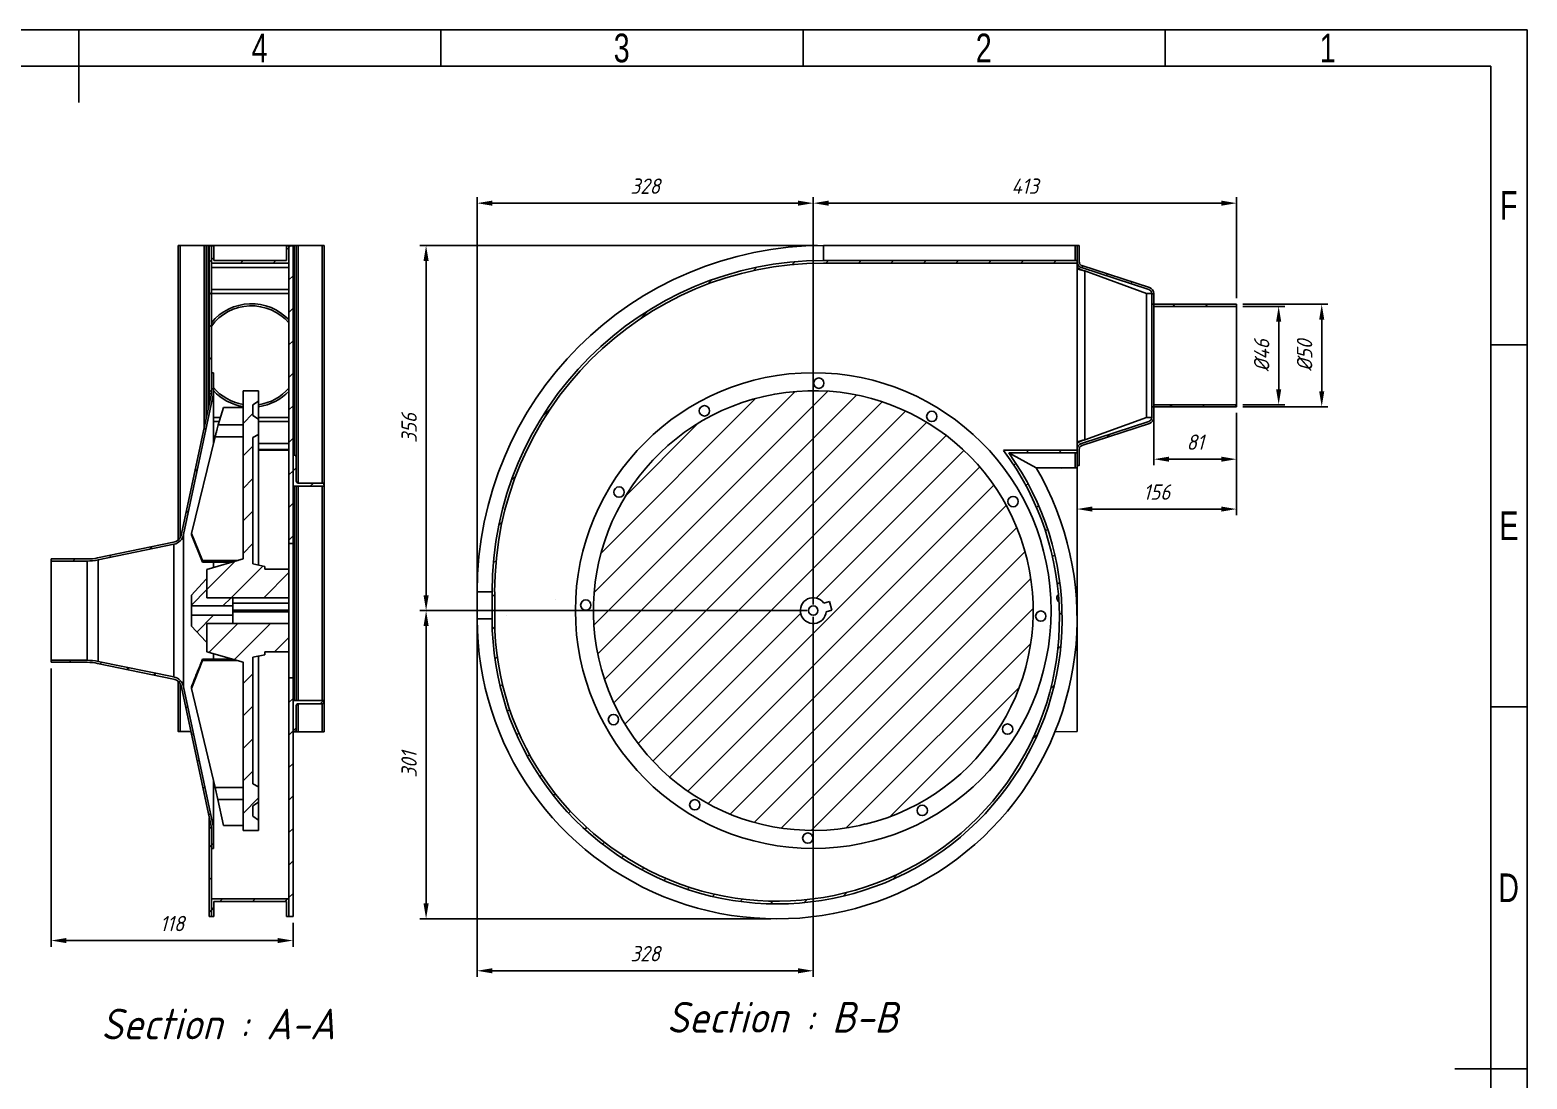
# Model space of a CAD drawing. Header units: millimetres. Extents: x -2169 to 6000, y -2300 to 596.
# Drawn here: x -803 to 658, y -502 to 522 of the extents above; entities that cross this region are included whole.
import ezdxf

# ---------------------------------------------------------------- set-up
doc = ezdxf.new("R2010")
doc.units = ezdxf.units.MM
doc.header["$PDSIZE"] = -1
doc.linetypes.add('SLD-Solid', pattern=[0])
doc.styles.add('GENISO', font='geniso.shx', dxfattribs={"oblique": 15})
doc.styles.add('SLDTEXTSTYLE0', font='TXT', dxfattribs={"width": 0.75})
doc.dimstyles.new('Scale', dxfattribs={"dimscale": 6, "dimtxt": 2.5, "dimasz": 2.5, "dimexe": 1, "dimexo": 1, "dimgap": 1.524, "dimtad": 1, "dimdec": 0, "dimzin": 0, "dimtxsty": 'GENISO', "dimcen": 2.5, "dimclrd": 1, "dimclre": 1, "dimclrt": 7, "dimadec": 0, "dimazin": 0, "dimtfac": 1, "dimtdec": 0, "dimtmove": 0, "dimatfit": 3, "dimfxl": 1, "dimtzin": 0, "dimlwd": -1, "dimlwe": -1, "dimarcsym": 0})
doc.dimstyles.new('Scale 1B2', dxfattribs={"dimscale": 6, "dimtxt": 2.5, "dimasz": 2.5, "dimexe": 1, "dimexo": 1, "dimgap": 1.524, "dimtad": 1, "dimdec": 0, "dimlfac": 0.5, "dimzin": 0, "dimtxsty": 'GENISO', "dimcen": 2.5, "dimclrd": 1, "dimclre": 1, "dimclrt": 7, "dimadec": 0, "dimazin": 0, "dimtfac": 1, "dimtdec": 0, "dimtmove": 0, "dimatfit": 3, "dimfxl": 1, "dimtzin": 0, "dimlwd": -1, "dimlwe": -1, "dimarcsym": 0})
pattern_1 = [(45, (-2274.591, -1541.822), (-15.8671, 15.8671), [])]

# ---------------------------------------------------------------- blocks, each defined once
blk = doc.blocks.new('*D15')
at = {"color": 1, "transparency": 16777216}
for p, q in [((-366.4, -45.9), (-366.4, -402.5)), ((-38.3, -50.9), (-38.3, -402.5)), ((-53.3, -396.5), (-351.4, -396.5))]:
    blk.add_line(p, q, dxfattribs=at)
for points in [[(-351.4, -394), (-351.4, -399), (-366.4, -396.5)], [(-53.3, -394), (-53.3, -399), (-38.3, -396.5)]]:
    blk.add_solid(points, dxfattribs=at)
at = {"layer": 'Defpoints', "color": 0, "transparency": 16777216}
for p in [(-366.4, -39.9), (-38.3, -44.9), (-366.4, -396.5)]:
    blk.add_point(p, dxfattribs=at)
at = {"color": 7, "transparency": 16777216, "insert": (-202.3, -379.8), "char_height": 15, "attachment_point": 5, "style": 'GENISO'}
blk.add_mtext('328', dxfattribs=at)
blk = doc.blocks.new('*D16')
at = {"color": 1, "transparency": 16777216}
for p, q in [((-34.2, 311.5), (-422.2, 311.5)), ((-416.2, -29.9), (-416.2, 296.5)), ((-44.3, -44.9), (-422.2, -44.9))]:
    blk.add_line(p, q, dxfattribs=at)
for points in [[(-418.7, 296.5), (-413.7, 296.5), (-416.2, 311.5)], [(-418.7, -29.9), (-413.7, -29.9), (-416.2, -44.9)]]:
    blk.add_solid(points, dxfattribs=at)
at = {"layer": 'Defpoints', "color": 0, "transparency": 16777216}
for p in [(-416.2, 311.5), (-28.2, 311.5), (-38.3, -44.9)]:
    blk.add_point(p, dxfattribs=at)
at = {"color": 7, "transparency": 16777216, "insert": (-432.8, 133.3), "char_height": 15, "attachment_point": 5, "rotation": 90, "style": 'GENISO'}
blk.add_mtext('356', dxfattribs=at)
blk = doc.blocks.new('*D17')
at = {"color": 1, "transparency": 16777216}
for p, q in [((-44.3, -44.9), (-422.2, -44.9)), ((-416.2, -59.9), (-416.2, -330.8)), ((-79.6, -345.8), (-422.2, -345.8))]:
    blk.add_line(p, q, dxfattribs=at)
for points in [[(-418.7, -59.9), (-413.7, -59.9), (-416.2, -44.9)], [(-418.7, -330.8), (-413.7, -330.8), (-416.2, -345.8)]]:
    blk.add_solid(points, dxfattribs=at)
at = {"layer": 'Defpoints', "color": 0, "transparency": 16777216}
for p in [(-38.3, -44.9), (-416.2, -345.8), (-73.6, -345.8)]:
    blk.add_point(p, dxfattribs=at)
at = {"color": 7, "transparency": 16777216, "insert": (-432.8, -195.3), "char_height": 15, "attachment_point": 5, "rotation": 90, "style": 'GENISO'}
blk.add_mtext('301', dxfattribs=at)
blk = doc.blocks.new('*D18')
at = {"color": 1, "transparency": 16777216}
for p, q in [((-38.3, -38.9), (-38.3, 358.8)), ((359.9, 352.8), (-23.3, 352.8)), ((374.9, 260.1), (374.9, 358.8))]:
    blk.add_line(p, q, dxfattribs=at)
for points in [[(-23.3, 355.3), (-23.3, 350.3), (-38.3, 352.8)], [(359.9, 355.3), (359.9, 350.3), (374.9, 352.8)]]:
    blk.add_solid(points, dxfattribs=at)
at = {"layer": 'Defpoints', "color": 0, "transparency": 16777216}
for p in [(-38.3, 352.8), (374.9, 254.1), (-38.3, -44.9)]:
    blk.add_point(p, dxfattribs=at)
at = {"color": 7, "transparency": 16777216, "insert": (168.3, 369.4), "char_height": 15, "attachment_point": 5, "style": 'GENISO'}
blk.add_mtext('413', dxfattribs=at)
blk = doc.blocks.new('*D19')
at = {"color": 1, "transparency": 16777216}
for p, q in [((-366.4, -38.9), (-366.4, 358.8)), ((-53.3, 352.8), (-351.4, 352.8)), ((-38.3, 317.3), (-38.3, 358.8))]:
    blk.add_line(p, q, dxfattribs=at)
for points in [[(-351.4, 355.3), (-351.4, 350.3), (-366.4, 352.8)], [(-53.3, 355.3), (-53.3, 350.3), (-38.3, 352.8)]]:
    blk.add_solid(points, dxfattribs=at)
at = {"layer": 'Defpoints', "color": 0, "transparency": 16777216}
for p in [(-366.4, 352.8), (-38.3, 311.3), (-366.4, -44.9)]:
    blk.add_point(p, dxfattribs=at)
at = {"color": 7, "transparency": 16777216, "insert": (-202.3, 369.4), "char_height": 15, "attachment_point": 5, "style": 'GENISO'}
blk.add_mtext('328', dxfattribs=at)
blk = doc.blocks.new('*D20')
at = {"color": 1, "transparency": 16777216}
for p, q in [((374.9, 148.1), (374.9, 48.2)), ((219.2, 90.7), (219.2, 48.2)), ((359.9, 54.2), (234.2, 54.2))]:
    blk.add_line(p, q, dxfattribs=at)
for points in [[(234.2, 56.7), (234.2, 51.7), (219.2, 54.2)], [(359.9, 56.7), (359.9, 51.7), (374.9, 54.2)]]:
    blk.add_solid(points, dxfattribs=at)
at = {"layer": 'Defpoints', "color": 0, "transparency": 16777216}
for p in [(374.9, 154.1), (219.2, 96.7), (219.2, 54.2)]:
    blk.add_point(p, dxfattribs=at)
at = {"color": 7, "transparency": 16777216, "insert": (297, 70.8), "char_height": 15, "attachment_point": 5, "style": 'GENISO'}
blk.add_mtext('156', dxfattribs=at)
blk = doc.blocks.new('*D21')
at = {"color": 1, "transparency": 16777216}
for p, q in [((294.1, 148.1), (294.1, 96.9)), ((374.9, 148.1), (374.9, 96.9)), ((359.9, 102.9), (309.1, 102.9))]:
    blk.add_line(p, q, dxfattribs=at)
for points in [[(309.1, 105.4), (309.1, 100.4), (294.1, 102.9)], [(359.9, 105.4), (359.9, 100.4), (374.9, 102.9)]]:
    blk.add_solid(points, dxfattribs=at)
at = {"layer": 'Defpoints', "color": 0, "transparency": 16777216}
for p in [(294.1, 154.1), (374.9, 154.1), (294.1, 102.9)]:
    blk.add_point(p, dxfattribs=at)
at = {"color": 7, "transparency": 16777216, "insert": (334.5, 119.5), "char_height": 15, "attachment_point": 5, "style": 'GENISO'}
blk.add_mtext('81', dxfattribs=at)
blk = doc.blocks.new('*D28')
at = {"color": 1, "transparency": 16777216}
for p, q in [((-782.3, -101.4), (-782.3, -373)), ((-546, -349.6), (-546, -373)), ((-561, -367), (-767.3, -367))]:
    blk.add_line(p, q, dxfattribs=at)
for points in [[(-767.3, -364.5), (-767.3, -369.5), (-782.3, -367)], [(-561, -364.5), (-561, -369.5), (-546, -367)]]:
    blk.add_solid(points, dxfattribs=at)
at = {"layer": 'Defpoints', "color": 0, "transparency": 16777216}
for p in [(-782.3, -95.4), (-546, -343.6), (-782.3, -367)]:
    blk.add_point(p, dxfattribs=at)
at = {"color": 7, "transparency": 16777216, "insert": (-664.1, -350.4), "char_height": 15, "attachment_point": 5, "style": 'GENISO'}
blk.add_mtext('118', dxfattribs=at)
blk = doc.blocks.new('*D199')
at = {"color": 1, "transparency": 16777216}
for p, q in [((380.9, 254.1), (464, 254.1)), ((458, 169.1), (458, 239.1)), ((380.9, 154.1), (464, 154.1))]:
    blk.add_line(p, q, dxfattribs=at)
for points in [[(455.5, 239.1), (460.5, 239.1), (458, 254.1)], [(455.5, 169.1), (460.5, 169.1), (458, 154.1)]]:
    blk.add_solid(points, dxfattribs=at)
at = {"layer": 'Defpoints', "color": 0, "transparency": 16777216}
for p in [(374.9, 254.1), (458, 254.1), (374.9, 154.1)]:
    blk.add_point(p, dxfattribs=at)
at = {"color": 7, "transparency": 16777216, "insert": (441.3, 204.1), "char_height": 15, "attachment_point": 5, "rotation": 90, "style": 'GENISO'}
blk.add_mtext('%%C50', dxfattribs=at)
blk = doc.blocks.new('*D200')
at = {"color": 1, "transparency": 16777216}
for p, q in [((380.9, 252.1), (422, 252.1)), ((416, 171.1), (416, 237.1)), ((380.9, 156.1), (422, 156.1))]:
    blk.add_line(p, q, dxfattribs=at)
for points in [[(413.5, 237.1), (418.5, 237.1), (416, 252.1)], [(413.5, 171.1), (418.5, 171.1), (416, 156.1)]]:
    blk.add_solid(points, dxfattribs=at)
at = {"layer": 'Defpoints', "color": 0, "transparency": 16777216}
for p in [(374.9, 252.1), (416, 252.1), (374.9, 156.1)]:
    blk.add_point(p, dxfattribs=at)
at = {"color": 7, "transparency": 16777216, "insert": (399.4, 204.1), "char_height": 15, "attachment_point": 5, "rotation": 90, "style": 'GENISO'}
blk.add_mtext('%%C46', dxfattribs=at)

msp = doc.modelspace()

# ---------------------------------------------------------------- hatches: boundary and pattern name
at = {"linetype": 'SLD-Solid'}
h = msp.add_hatch(dxfattribs=at)
h.set_pattern_fill('ANSI31', color=3, scale=7.06755, style=0)
h.set_pattern_definition(pattern_1)
h.paths.add_polyline_path([(-627.8, 167.1), (-625.8, 167.1), (-625.8, 311.3), (-627.8, 311.3)], flags=0)
h = msp.add_hatch(dxfattribs=at)
h.set_pattern_fill('ANSI31', color=3, scale=7.06755, style=0)
h.set_pattern_definition(pattern_1)
h.paths.add_polyline_path([(-550.1, 311.3), (-552.6, 311.3), (-552.6, 296.7), (-623.3, 296.7), (-623.3, 311.3), (-625.8, 311.3), (-625.8, 294.2), (-550.1, 294.2)], flags=0)
h = msp.add_hatch(dxfattribs=at)
h.set_pattern_fill('ANSI31', color=6, scale=7.06755, style=0)
h.set_pattern_definition(pattern_1)
h.paths.add_polyline_path([(-550.1, 20.7), (-546, 20.7), (-546, 311.3), (-550.1, 311.3)], flags=0)
h = msp.add_hatch(dxfattribs=at)
h.set_pattern_fill('ANSI31', color=3, scale=7.06755, style=0)
h.set_pattern_definition(pattern_1)
h.paths.add_polyline_path([(219.2, 296.8), (219.2, 311.5), (217.2, 311.5), (217.2, 296.8)], flags=0)
h = msp.add_hatch(dxfattribs=at)
h.set_pattern_fill('ANSI31', color=3, scale=7.06755, style=0)
h.set_pattern_definition(pattern_1)
edge = h.paths.add_edge_path(flags=0)
edge.add_line((292.1, 254.1), (294.1, 254.1))
edge.add_line((294.1, 254.1), (294.1, 264.7))
edge.add_arc((288, 264.7), 6.06, 0, 72)
edge.add_line((289.9, 270.4), (224, 291.9))
edge.add_arc((225.3, 295.7), 4.04, 180, 252, ccw=False)
edge.add_line((221.2, 295.7), (221.2, 311.5))
edge.add_line((221.2, 311.5), (219.2, 311.5))
edge.add_line((219.2, 311.5), (219.2, 295.7))
edge.add_arc((225.3, 295.7), 6.06, 180, 252)
edge.add_line((223.4, 289.9), (289.3, 268.5))
edge.add_arc((288, 264.7), 4.04, 0, 72, ccw=False)
edge.add_line((292.1, 264.7), (292.1, 254.1))
h = msp.add_hatch(dxfattribs=at)
h.set_pattern_fill('ANSI31', color=3, scale=7.06755, style=0)
h.set_pattern_definition(pattern_1)
edge = h.paths.add_edge_path(flags=0)
edge.add_line((-351.8, -26.7), (-351.8, -53.1))
edge.add_arc((-73.6, -53), 278.2, 180.022, 395.6265)
edge.add_line((152.5, 109.1), (219.2, 109.1))
edge.add_line((219.2, 109.1), (219.2, 111.6))
edge.add_line((219.2, 111.6), (147.5, 111.6))
edge.add_arc((-73.6, -53), 275.6, -179.978, 36.6546, ccw=False)
edge.add_line((-349.2, -53.1), (-349.2, -26.7))
edge.add_arc((-28.2, -26.7), 321.1, 90, 180, ccw=False)
edge.add_line((-28.2, 294.3), (219.2, 294.3))
edge.add_line((219.2, 294.3), (219.2, 296.8))
edge.add_line((219.2, 296.8), (-28.2, 296.8))
edge.add_arc((-28.2, -26.7), 323.6, 90, 180)
h = msp.add_hatch(dxfattribs=at)
h.set_pattern_fill('ANSI31', color=3, scale=7.06755, style=0)
h.set_pattern_definition(pattern_1)
h.paths.add_polyline_path([(374.9, 254.1), (294.1, 254.1), (294.1, 252.1), (374.9, 252.1)], flags=0)
h = msp.add_hatch(dxfattribs=at)
h.set_pattern_fill('ANSI31', color=6, scale=7.06755, style=0)
h.set_pattern_definition(pattern_1)
edge = h.paths.add_edge_path(flags=0)
edge.add_line((-623.8, 166.9), (-623.8, 187.3))
edge.add_line((-623.8, 187.3), (-625.8, 187.3))
edge.add_line((-625.8, 187.3), (-625.8, 167.1))
edge.add_line((-625.8, 167.1), (-654.8, 29.9))
edge.add_arc((-664.8, 31.7), 10.1, 281.6336, 349.5401, ccw=False)
edge.add_line((-662.7, 21.9), (-736.9, 6.6))
edge.add_arc((-747, 56), 50.5, 270, 281.6336, ccw=False)
edge.add_line((-747, 5.6), (-782.3, 5.6))
edge.add_line((-782.3, 5.6), (-782.3, 3.5))
edge.add_line((-782.3, 3.5), (-747, 3.5))
edge.add_arc((-747, 56), 52.5, 270, 281.6336)
edge.add_line((-736.4, 4.6), (-662.3, 19.9))
edge.add_arc((-664.8, 31.7), 12.1, 281.6336, 349.4096)
edge.add_line((-652.9, 29.5), (-623.8, 166.9))
h = msp.add_hatch(dxfattribs=at)
h.set_pattern_fill('ANSI31', color=6, scale=7.06755, style=0)
h.set_pattern_definition(pattern_1)
h.paths.add_polyline_path([(-594.9, 5.6), (-630.2, -4.8), (-630.2, -32.3), (-550.1, -32.3), (-550.1, -4.5), (-573.5, -4.5), (-573.5, -1.8), (-585.4, 0.6), (-585.4, 124.1), (-579.7, 126.9), (-579.7, 142.1), (-585.4, 145.7), (-585.4, 155.8), (-579.7, 159.5), (-579.7, 169.6), (-594.9, 169.6)], flags=0)
h = msp.add_hatch(dxfattribs=at)
h.set_pattern_fill('ANSI31', color=6, scale=7.06755, style=0)
h.set_pattern_definition(pattern_1)
edge = h.paths.add_edge_path(flags=0)
edge.add_line((12.5, -253.1), (12.8, -253.3))
edge.add_arc((-38.3, -44.9), 214.6, 283.7769, 642.2504)
edge.add_line((7.3, -254.6), (12.5, -253.1))
edge = h.paths.add_edge_path(flags=0)
edge.add_arc((-38.3, -44.9), 12.6, 35.9736, 354.9615, ccw=False)
edge.add_line((-28, -37.5), (-22.5, -36))
edge.add_line((-22.5, -36), (-20.2, -44.5))
edge.add_line((-20.2, -44.5), (-25.7, -46))
h = msp.add_hatch(dxfattribs=at)
h.set_pattern_fill('ANSI31', color=3, scale=7.06755, style=0)
h.set_pattern_definition(pattern_1)
edge = h.paths.add_edge_path(flags=0)
edge.add_line((294.1, 154.1), (292.1, 154.1))
edge.add_line((292.1, 154.1), (292.1, 143.5))
edge.add_arc((288, 143.5), 4.04, 288, 360, ccw=False)
edge.add_line((289.3, 139.7), (223.4, 118.3))
edge.add_arc((225.3, 112.5), 6.06, 108, 180)
edge.add_line((219.2, 112.5), (219.2, 96.7))
edge.add_line((219.2, 96.7), (221.2, 96.7))
edge.add_line((221.2, 96.7), (221.2, 112.5))
edge.add_arc((225.3, 112.5), 4.04, 108, 180, ccw=False)
edge.add_line((224, 116.4), (289.9, 137.8))
edge.add_arc((288, 143.5), 6.06, 288, 360)
edge.add_line((294.1, 143.5), (294.1, 154.1))
h = msp.add_hatch(dxfattribs=at)
h.set_pattern_fill('ANSI31', color=3, scale=7.06755, style=0)
h.set_pattern_definition(pattern_1)
h.paths.add_polyline_path([(294.1, 154.1), (374.9, 154.1), (374.9, 156.1), (294.1, 156.1)], flags=0)
h = msp.add_hatch(dxfattribs=at)
h.set_pattern_fill('ANSI31', color=3, scale=7.06755, style=0)
h.set_pattern_definition(pattern_1)
edge = h.paths.add_edge_path(flags=0)
edge.add_line((-545, 106.9), (-546, 106.9))
edge.add_line((-546, 106.9), (-546, 76.6))
edge.add_line((-546, 76.6), (-515.7, 76.6))
edge.add_line((-515.7, 76.6), (-515.7, 77.6))
edge.add_arc((-517.8, 77.6), 2.02, 0, 90)
edge.add_line((-517.8, 79.6), (-541, 79.6))
edge.add_arc((-541, 81.6), 2.02, 180, 270, ccw=False)
edge.add_line((-543, 81.6), (-543, 104.9))
edge.add_arc((-545, 104.9), 2.02, 0, 90)
h = msp.add_hatch(dxfattribs=at)
h.set_pattern_fill('ANSI31', color=3, scale=7.06755, style=0)
h.set_pattern_definition(pattern_1)
h.paths.add_polyline_path([(219.2, 94.4), (219.2, 109.1), (217.2, 109.1), (217.2, 94.4)], flags=0)
h = msp.add_hatch(dxfattribs=at)
h.set_pattern_fill('ANSI31', color=3, scale=7.06755, style=0)
h.set_pattern_definition(pattern_1)
h.paths.add_polyline_path([(-645.3, -40.4), (-605, -40.4), (-605, -32.3), (-630.2, -32.3), (-630.2, -14.6), (-631.3, -14.6), (-645.3, -29.8)], flags=0)
h = msp.add_hatch(dxfattribs=at)
h.set_pattern_fill('ANSI31', color=6, scale=7.06755, style=0)
h.set_pattern_definition(pattern_1)
h.paths.add_polyline_path([(-630.2, -57.5), (-605, -57.5), (-605, -49.5), (-645.3, -49.5), (-645.3, -60.1), (-631.3, -75.2), (-630.2, -75.2)], flags=0)
h = msp.add_hatch(dxfattribs=at)
h.set_pattern_fill('ANSI31', color=6, scale=7.06755, style=0)
h.set_pattern_definition(pattern_1)
h.paths.add_polyline_path([(-550.1, -57.5), (-630.2, -57.5), (-630.2, -85), (-594.9, -95.4), (-594.9, -259.5), (-579.7, -259.5), (-579.7, -249.4), (-585.4, -245.6), (-585.4, -235.5), (-579.7, -231.9), (-579.7, -216.8), (-585.4, -213.9), (-585.4, -90.5), (-573.5, -88), (-573.5, -85.3), (-550.1, -85.3)], flags=0)
h = msp.add_hatch(dxfattribs=at)
h.set_pattern_fill('ANSI31', color=6, scale=7.06755, style=0)
h.set_pattern_definition(pattern_1)
edge = h.paths.add_edge_path(flags=0)
edge.add_line((-623.8, -277.1), (-623.8, -256.7))
edge.add_line((-623.8, -256.7), (-652.9, -119.4))
edge.add_arc((-664.8, -121.6), 12.1, 10.5904, 78.3664)
edge.add_line((-662.3, -109.7), (-736.4, -94.5))
edge.add_arc((-747, -145.9), 52.5, 78.3664, 90)
edge.add_line((-747, -93.4), (-782.3, -93.4))
edge.add_line((-782.3, -93.4), (-782.3, -95.4))
edge.add_line((-782.3, -95.4), (-747, -95.4))
edge.add_arc((-747, -145.9), 50.5, 78.3664, 90, ccw=False)
edge.add_line((-736.9, -96.4), (-662.7, -111.7))
edge.add_arc((-664.8, -121.6), 10.1, 10.4599, 78.3664, ccw=False)
edge.add_line((-654.8, -119.8), (-625.8, -256.9))
edge.add_line((-625.8, -256.9), (-625.8, -277.1))
edge.add_line((-625.8, -277.1), (-623.8, -277.1))
h = msp.add_hatch(dxfattribs=at)
h.set_pattern_fill('ANSI31', color=6, scale=7.06755, style=0)
h.set_pattern_definition(pattern_1)
h.paths.add_polyline_path([(-550.1, -343.6), (-546, -343.6), (-546, -110.5), (-550.1, -110.5)], flags=0)
h = msp.add_hatch(dxfattribs=at)
h.set_pattern_fill('ANSI31', color=3, scale=7.06755, style=0)
h.set_pattern_definition(pattern_1)
edge = h.paths.add_edge_path(flags=0)
edge.add_line((-546, -163.1), (-545, -163.1))
edge.add_arc((-545, -161), 2.02, 270, 360)
edge.add_line((-543, -161), (-543, -137.8))
edge.add_arc((-541, -137.8), 2.02, 90, 180, ccw=False)
edge.add_line((-541, -135.8), (-517.8, -135.8))
edge.add_arc((-517.8, -133.8), 2.02, 270, 360)
edge.add_line((-515.7, -133.8), (-515.7, -132.8))
edge.add_line((-515.7, -132.8), (-546, -132.8))
edge.add_line((-546, -132.8), (-546, -163.1))
h = msp.add_hatch(dxfattribs=at)
h.set_pattern_fill('ANSI31', color=3, scale=7.06755, style=0)
h.set_pattern_definition(pattern_1)
h.paths.add_polyline_path([(-627.8, -343.6), (-625.8, -343.6), (-625.8, -256.9), (-627.8, -256.9)], flags=0)
h = msp.add_hatch(dxfattribs=at)
h.set_pattern_fill('ANSI31', color=3, scale=7.06755, style=0)
h.set_pattern_definition(pattern_1)
h.paths.add_polyline_path([(-550.1, -326.3), (-625.8, -326.3), (-625.8, -343.6), (-623.3, -343.6), (-623.3, -328.9), (-552.6, -328.9), (-552.6, -343.6), (-550.1, -343.6)], flags=0)

# ---------------------------------------------------------------- linework, layer by layer
at = {"color": 7, "linetype": 'SLD-Solid'}
for p, q in [((-2168.6, 521.9), (658.4, 521.9)), ((-755.1, 521.9), (-755.1, 451.2)), ((-755.1, 486.6), (-755.1, 521.9)), ((-401.7, 486.6), (-401.7, 521.9)), ((-48.3, 486.6), (-48.3, 521.9)), ((305.1, 486.6), (305.1, 521.9)), ((658.4, 521.9), (658.4, -1506.5)), ((-2133.2, 486.6), (623.1, 486.6)), ((623.1, 486.6), (623.1, -1471.1)), ((623.1, 214.5), (658.4, 214.5)), ((623.1, -138.9), (658.4, -138.9)), ((658.4, -492.3), (587.8, -492.3)), ((623.1, -492.3), (658.4, -492.3))]:
    msp.add_line(p, q, dxfattribs=at)
at = {"color": 3, "linetype": 'SLD-Solid'}
for p, q in [((-658.1, 311.5), (-658.1, 311.5)), ((-658.1, 311.5), (-627.8, 311.5)), ((-658.1, 24.2), (-658.1, 311.5)), ((-632.9, 311.5), (-656.1, 311.5)), ((-656.1, 26.6), (-656.1, 311.5)), ((-630.8, 311.5), (-632.9, 311.5)), ((-632.9, 133.7), (-632.9, 311.5)), ((-630.8, 311.5), (-630.8, 311.5)), ((-630.8, 143.3), (-630.8, 311.5)), ((-627.8, 311.5), (-628.8, 311.5)), ((-628.8, 152.8), (-628.8, 311.5)), ((-625.8, 311.5), (-627.8, 311.5)), ((-627.8, 311.5), (-627.8, 311.3)), ((-627.8, 311.5), (-627.8, 311.5)), ((-627.8, 311.3), (-625.8, 311.3)), ((-627.8, 167.1), (-627.8, 311.3)), ((-625.8, 311.5), (-625.8, 311.3)), ((-623.3, 311.5), (-625.8, 311.5)), ((-623.3, 311.3), (-625.8, 311.3)), ((-625.8, 311.3), (-625.8, 294.2)), ((-625.8, 167.1), (-625.8, 311.3)), ((-623.3, 311.5), (-623.3, 311.3)), ((-623.3, 311.5), (-552.6, 311.5)), ((-623.3, 296.7), (-623.3, 311.3)), ((-550.1, 311.5), (-552.6, 311.5)), ((-552.6, 311.5), (-552.6, 311.3)), ((-552.6, 311.3), (-552.6, 296.7)), ((-550.1, 311.3), (-552.6, 311.3)), ((-550.1, 311.5), (-550.1, 311.3)), ((-546, 311.5), (-550.1, 311.5)), ((-550.1, 294.2), (-550.1, 311.3)), ((-550.1, 311.3), (-546, 311.3)), ((-550.1, 20.7), (-550.1, 311.3)), ((-546, 311.5), (-546, 311.3)), ((-546, 311.5), (-545, 311.5)), ((-546, 20.7), (-546, 311.3)), ((-545, 311.5), (-543, 311.5)), ((-545, 311.5), (-545, 106.9)), ((-543, 311.5), (-543, 104.9)), ((-543, 311.5), (-541, 311.5)), ((-541, 311.5), (-517.8, 311.5)), ((-541, 311.5), (-541, 79.6)), ((-517.8, 311.5), (-515.7, 311.5)), ((-517.8, 311.5), (-517.8, 79.6)), ((-515.7, 311.5), (-515.7, 77.6)), ((-28.2, 296.8), (-28.2, 311.5)), ((219.2, 311.5), (-28.2, 311.5)), ((219.2, 311.5), (211.1, 311.5)), ((217.2, 311.5), (217.2, 296.8)), ((217.2, 311.5), (219.2, 311.5)), ((219.2, 311.5), (219.2, 296.8)), ((219.2, 295.7), (219.2, 311.5)), ((219.2, 311.5), (221.2, 311.5)), ((219.2, 311.5), (219.2, 311.5)), ((219.2, 311.5), (219.2, 311.5)), ((221.2, 295.7), (221.2, 311.5)), ((-625.8, 294.2), (-550.1, 294.2)), ((-552.6, 296.8), (-623.3, 296.8)), ((-552.6, 296.7), (-623.3, 296.7)), ((219.2, 296.8), (-28.2, 296.8)), ((-28.2, 294.3), (219.2, 294.3)), ((219.2, 296.8), (217.2, 296.8)), ((219.2, 294.3), (219.2, 296.8)), ((219.2, 113.1), (219.2, 295.6)), ((219.2, 112.5), (219.2, 294.3)), ((-550.1, 289.9), (-625.8, 289.9)), ((221.2, 289.3), (219.2, 289.3)), ((222.2, 290.5), (222.2, 290.3)), ((222.2, 290.3), (223.4, 289.9)), ((289.3, 268.5), (223.4, 289.9)), ((289.9, 270.4), (224, 291.9)), ((226.9, 286.7), (226.9, 121.8)), ((226.9, 286.7), (287, 264.7)), ((-550.1, 268.5), (-625.8, 268.5)), ((-625.8, 264.7), (-550.1, 264.7)), ((287, 264.7), (287, 143.5)), ((292.1, 264.7), (287, 264.7)), ((292.1, 254.1), (292.1, 264.7)), ((294.1, 254.1), (294.1, 264.7)), ((294.1, 254.1), (292.1, 254.1)), ((292.1, 154.1), (292.1, 254.1)), ((294.1, 254.1), (374.9, 254.1)), ((294.1, 252.1), (294.1, 254.1)), ((294.1, 252.1), (374.9, 252.1)), ((294.1, 156.1), (294.1, 252.1)), ((374.9, 252.1), (374.9, 254.1)), ((374.9, 156.1), (374.9, 252.1)), ((-623.8, 187.3), (-625.8, 187.3)), ((-625.8, 187.3), (-625.8, 167.1)), ((-623.8, 187.3), (-623.8, 166.9)), ((-625.8, 167.1), (-654.8, 29.9)), ((-623.8, 166.9), (-652.9, 29.5)), ((-627.8, 167.1), (-625.8, 167.1)), ((-627.8, 157.6), (-627.8, 167.1)), ((-623.8, 166.9), (-623.8, 118.3)), ((-579.7, 169.6), (-594.9, 169.6)), ((-594.9, 5.6), (-594.9, 169.6)), ((-579.7, 159.5), (-579.7, 169.6)), ((-614.1, 153.4), (-619, 136.4)), ((-594.9, 153.4), (-614.1, 153.4)), ((-585.4, 155.8), (-579.7, 159.5)), ((-585.4, 145.7), (-585.4, 155.8)), ((-579.7, 159.5), (-579.7, 142.1)), ((292.1, 154.1), (294.1, 154.1)), ((292.1, 143.5), (292.1, 154.1)), ((374.9, 156.1), (294.1, 156.1)), ((294.1, 154.1), (294.1, 156.1)), ((374.9, 154.1), (294.1, 154.1)), ((294.1, 143.5), (294.1, 154.1)), ((374.9, 154.1), (374.9, 156.1)), ((-616.9, 143.5), (-623.8, 143.5)), ((-623.8, 139.7), (-618.1, 139.7)), ((-619, 136.4), (-594.9, 136.4)), ((-579.7, 142.1), (-585.4, 145.7)), ((-550.1, 143.5), (-579.7, 143.5)), ((-579.7, 126.9), (-579.7, 142.1)), ((-579.7, 139.7), (-550.1, 139.7)), ((223.4, 118.3), (289.3, 139.7)), ((224, 116.4), (289.9, 137.8)), ((226.9, 121.8), (287, 143.5)), ((287, 143.5), (292.1, 143.5)), ((-622.2, 124.6), (-645.3, 30.5)), ((-622.2, 124.6), (-594.9, 124.6)), ((-585.4, 124.1), (-579.7, 126.9)), ((-585.4, 0.6), (-585.4, 124.1)), ((-579.7, 126.9), (-579.7, -0.5)), ((-579.7, 118.3), (-550.1, 118.3)), ((221.2, 119.2), (219.2, 119.2)), ((223.4, 118.3), (222.2, 117.9)), ((222.2, 117.7), (222.2, 117.9)), ((-579.7, 112.5), (-550.1, 112.5)), ((-550.1, 111.6), (-579.7, 111.6)), ((-546, 76.6), (-546, 106.9)), ((-546, 106.9), (-545, 106.9)), ((-543, 104.9), (-543, 81.6)), ((219.2, 111.6), (147.5, 111.6)), ((152.5, 109.1), (219.2, 109.1)), ((179.4, 94.4), (152.5, 109.1)), ((217.2, 109.1), (219.2, 109.1)), ((217.2, 109.1), (217.2, 94.4)), ((219.2, 96.7), (219.2, 112.5)), ((219.2, 111.6), (219.2, 109.1)), ((219.2, 109.1), (219.2, 94.4)), ((221.2, 96.7), (221.2, 112.5)), ((179.4, 94.4), (217.2, 94.4)), ((219.2, 94.4), (217.2, 94.4)), ((221.2, 96.7), (219.2, 96.7)), ((219.3, -163), (219.2, 96.7)), ((219.2, -52.2), (219.2, 94.4)), ((-515.7, 76.6), (-546, 76.6)), ((-545, 76.6), (-545, -132.8)), ((-543, 76.6), (-543, -132.8)), ((-541, 79.6), (-517.8, 79.6)), ((-541, 76.6), (-541, -132.8)), ((-517.8, 76.6), (-517.8, -132.8)), ((-515.7, 77.6), (-515.7, 76.6)), ((-515.7, 76.6), (-515.7, -132.8)), ((-652.9, 29.5), (-652.9, -119.4)), ((-645.3, 30.5), (-634.4, 4.1)), ((-645.3, 28.9), (-645.3, 30.5)), ((-662.7, 21.9), (-736.9, 6.6)), ((-662.3, 19.9), (-736.4, 4.6)), ((-662.3, 19.9), (-662.3, -109.7)), ((-645.3, 28.9), (-634.3, 2.4)), ((-550.1, 20.7), (-546, 20.7)), ((-550.1, -4.5), (-550.1, 20.7)), ((-546, -110.5), (-546, 20.7)), ((-782.3, 5.6), (-782.3, 3.5)), ((-747, 5.6), (-782.3, 5.6)), ((-747, 3.5), (-782.3, 3.5)), ((-782.3, 3.5), (-782.3, -93.4)), ((-747, 3.5), (-747, -93.4)), ((-736.4, 4.6), (-736.4, -94.5)), ((-634.4, 4.1), (-599.8, 4.1)), ((-634.3, 2.4), (-634.4, 4.1)), ((-634.3, 2.4), (-605.8, 2.4)), ((-630.2, -4.8), (-594.9, 5.6)), ((-623.8, 2.4), (-623.8, -2.9)), ((-585.4, 0.6), (-573.5, -1.8)), ((-630.2, -4.8), (-630.2, -32.3)), ((-573.5, -1.8), (-573.5, -4.5)), ((-550.1, -4.5), (-573.5, -4.5)), ((-550.1, -32.3), (-550.1, -4.5)), ((-645.3, -29.8), (-631.3, -14.6)), ((-631.3, -14.6), (-630.2, -14.6)), ((-630.2, -32.3), (-630.2, -14.6)), ((-351.8, -26.7), (-366.4, -26.7)), ((-366.4, -26.8), (-366.4, -53.1)), ((-351.8, -26.7), (-351.8, -53.1)), ((-349.2, -53.1), (-349.2, -26.7)), ((-645.3, -40.4), (-645.3, -29.8)), ((-605, -40.4), (-645.3, -40.4)), ((-645.3, -40.4), (-645.3, -49.5)), ((-605, -32.3), (-630.2, -32.3)), ((-550.1, -32.3), (-630.2, -32.3)), ((-605, -40.4), (-605, -32.3)), ((-605, -37.5), (-550.1, -37.5)), ((-605, -40.4), (-605, -49.5)), ((-550.1, -32.3), (-550.1, -37.5)), ((-550.1, -44.5), (-550.1, -37.5)), ((-22.5, -36), (-28, -37.5)), ((-20.2, -44.5), (-22.5, -36)), ((-645.3, -49.5), (-605, -49.5)), ((-645.3, -60.1), (-645.3, -49.5)), ((-630.2, -57.5), (-605, -57.5)), ((-630.2, -75.2), (-630.2, -57.5)), ((-630.2, -57.5), (-630.2, -85)), ((-630.2, -57.5), (-550.1, -57.5)), ((-605, -44.5), (-550.1, -44.5)), ((-550.1, -46), (-605, -46)), ((-605, -57.5), (-605, -49.5)), ((-550.1, -46), (-550.1, -44.5)), ((-550.1, -46), (-550.1, -57.5)), ((-550.1, -85.3), (-550.1, -57.5)), ((-351.8, -53.1), (-366.4, -53.1)), ((-25.7, -46), (-20.2, -44.5)), ((-631.3, -75.2), (-645.3, -60.1)), ((-630.2, -75.2), (-631.3, -75.2)), ((-594.9, -95.4), (-630.2, -85)), ((-623.8, -86.9), (-623.8, -92.2)), ((-573.5, -85.3), (-550.1, -85.3)), ((-573.5, -85.3), (-573.5, -88)), ((-550.1, -110.5), (-550.1, -85.3)), ((-782.3, -93.4), (-782.3, -95.4)), ((-782.3, -93.4), (-747, -93.4)), ((-782.3, -95.4), (-747, -95.4)), ((-736.9, -96.4), (-662.7, -111.7)), ((-736.4, -94.5), (-662.3, -109.7)), ((-645.3, -120.9), (-634.3, -93.6)), ((-634.4, -92.2), (-605.7, -92.2)), ((-634.3, -93.6), (-601.1, -93.6)), ((-594.9, -259.5), (-594.9, -95.4)), ((-573.5, -88), (-585.4, -90.5)), ((-585.4, -213.9), (-585.4, -90.5)), ((-579.7, -89.3), (-579.7, -216.8)), ((-658.1, -163), (-658.1, -114)), ((-656.1, -163), (-656.1, -116.5)), ((-546, -110.5), (-550.1, -110.5)), ((-550.1, -343.6), (-550.1, -110.5)), ((-546, -343.6), (-546, -110.5)), ((-654.8, -119.8), (-625.8, -256.9)), ((-652.9, -119.4), (-623.8, -256.7)), ((-645.3, -120.9), (-645.3, -119.3)), ((-622.2, -217.6), (-645.3, -120.9)), ((-546, -163.1), (-546, -132.8)), ((-546, -132.8), (-515.7, -132.8)), ((-543, -137.8), (-543, -161)), ((-517.8, -135.8), (-541, -135.8)), ((-541, -135.8), (-541, -163.1)), ((-517.8, -135.8), (-517.8, -163.1)), ((-515.7, -132.8), (-515.7, -133.8)), ((-515.7, -133.8), (-515.7, -163.1)), ((-645.7, -163), (-656.1, -163)), ((-545, -163.1), (-546, -163.1)), ((-544.8, -163.1), (-543, -163.1)), ((-543, -161), (-543, -163.1)), ((-543, -163.1), (-541, -163.1)), ((-541, -163.1), (-517.8, -163.1)), ((-517.8, -163.1), (-515.7, -163.1)), ((219.3, -163), (197.7, -163.1)), ((-623.8, -210.9), (-623.8, -256.7)), ((-622.2, -217.6), (-594.9, -217.6)), ((-579.7, -216.8), (-585.4, -213.9)), ((-579.7, -231.9), (-579.7, -216.8)), ((-619.5, -229.4), (-594.9, -229.4)), ((-614, -254.6), (-619.5, -229.4)), ((-585.4, -235.5), (-579.7, -231.9)), ((-579.7, -231.9), (-579.7, -249.4)), ((-627.8, -256.9), (-627.8, -247.4)), ((-585.4, -245.6), (-585.4, -235.5)), ((-579.7, -249.4), (-585.4, -245.6)), ((-625.8, -256.9), (-627.8, -256.9)), ((-627.8, -343.6), (-627.8, -256.9)), ((-625.8, -256.9), (-625.8, -277.1)), ((-625.8, -343.6), (-625.8, -256.9)), ((-623.8, -256.7), (-623.8, -277.1)), ((-614, -254.6), (-594.9, -254.6)), ((-594.9, -259.5), (-579.7, -259.5)), ((-579.7, -259.5), (-579.7, -249.4)), ((12.5, -253.1), (7.3, -254.6)), ((12.8, -253.3), (12.5, -253.1)), ((-625.8, -277.1), (-623.8, -277.1)), ((-625.8, -326.3), (-625.8, -343.6)), ((-550.1, -326.3), (-625.8, -326.3)), ((-623.3, -328.9), (-552.6, -328.9)), ((-623.3, -343.6), (-623.3, -328.9)), ((-552.6, -328.9), (-552.6, -343.6)), ((-550.1, -343.6), (-550.1, -326.3)), ((-625.8, -343.6), (-627.8, -343.6)), ((-625.8, -343.6), (-623.3, -343.6)), ((-552.6, -343.6), (-550.1, -343.6)), ((-546, -343.6), (-550.1, -343.6))]:
    msp.add_line(p, q, dxfattribs=at)
at = {"color": 3, "linetype": 'SLD-Solid', "flags": 128}
for points in [[(-656.1, 311.5), (-656.5, 311.5), (-656.8, 311.5), (-657.2, 311.5), (-657.5, 311.5), (-657.8, 311.5), (-657.9, 311.5), (-658.1, 311.5), (-658.1, 311.5)], [(-628.8, 311.5), (-629.2, 311.5), (-629.6, 311.5), (-629.9, 311.5), (-630.2, 311.5), (-630.5, 311.5), (-630.7, 311.5), (-630.8, 311.5), (-630.8, 311.5)], [(-656.1, -163), (-656.5, -163), (-656.8, -163), (-657.2, -163), (-657.5, -163), (-657.8, -163), (-657.9, -163), (-658.1, -163), (-658.1, -163)]]:
    msp.add_lwpolyline(points, dxfattribs=at)
at = {"color": 3, "linetype": 'SLD-Solid'}
for centre, radius in [((-38.3, -44.9), 232.2), ((-32.9, 177.1), 5.05), ((-144.6, 150.1), 5.05), ((77.4, 144.7), 5.05), ((-227.9, 70.8), 5.05), ((156.7, 61.5), 5.05), ((-260.3, -39.5), 5.05), ((-38.3, -44.9), 4.54), ((183.8, -50.3), 5.05), ((-233.3, -151.3), 5.05), ((151.4, -160.6), 5.05), ((-153.9, -234.5), 5.05), ((68.1, -239.9), 5.05), ((-43.6, -267), 5.05)]:
    msp.add_circle(centre, radius, dxfattribs=at)
for centre, radius, start, end in [((-28.2, -26.7), 338.2, 90, 180), ((-28.2, -26.7), 323.6, 90, 180), ((-28.2, -26.7), 321.1, 90, 180), ((225.3, 295.7), 6.06, 180, 252), ((225.3, 295.7), 4.04, 180, 252), ((288, 264.7), 4.04, 0, 72), ((288, 264.7), 6.06, 0, 72), ((-586.7, 204.1), 50.5, 43.414, 140.6776), ((-586.7, 204.1), 48.5, 40.8281, 143.6901), ((-586.7, 204.1), 48.5, 220.1678, 260.3366), ((-586.7, 204.1), 50.5, 222.8116, 260.7266), ((-586.7, 204.1), 48.5, 278.3164, 319.1719), ((-586.7, 204.1), 50.5, 277.9816, 316.586), ((-38.3, -44.9), 214.6, 283.7769, 282.2504), ((288, 143.5), 4.04, 288, 0), ((288, 143.5), 6.06, 288, 0), ((225.3, 112.5), 6.06, 108, 180), ((-545, 104.9), 2.02, 0, 90), ((-73.6, -53), 278.2, 180.022, 35.6265), ((-73.6, -53), 275.6, 180.022, 36.6546), ((225.3, 112.5), 4.04, 108, 180), ((-73.6, -53), 292.8, 180.022, 30.2235), ((204.1, 98.7), 4.54, 251.291, 288.709), ((-541, 81.6), 2.02, 180, 270), ((-517.8, 77.6), 2.02, 0, 90), ((-664.8, 31.7), 10.1, 281.6336, 349.5401), ((-664.8, 31.7), 12.1, 281.6336, 349.4096), ((-747, 56), 50.5, 270, 281.6336), ((-747, 56), 52.5, 270, 281.6336), ((204.1, -32.5), 4.54, 132.5284, 235.8901), ((204.1, -32.5), 4.54, 132.9493, 180.0088), ((-38.3, -44.9), 12.6, 35.9736, 354.9615), ((204.1, -32.5), 4.54, 180.0088, 235.468), ((-747, -145.9), 52.5, 78.3664, 90), ((-747, -145.9), 50.5, 78.3664, 90), ((-664.8, -121.6), 10.1, 10.4599, 78.3664), ((-664.8, -121.6), 12.1, 10.5904, 78.3664), ((-541, -137.8), 2.02, 90, 180), ((-517.8, -133.8), 2.02, 270, 0), ((-545, -161), 2.02, 270, 0)]:
    msp.add_arc(centre, radius, start, end, dxfattribs=at)
for points, knots in [([(219.2, 289.3), (219.3, 289.2), (219.4, 288.8), (220.5, 288.3), (222.1, 287.9), (224.1, 287.4), (225.7, 287), (226.6, 286.8), (226.9, 286.7)], [0, 0, 0, 0, 0.18184, 0.37035, 0.558865, 0.747379, 0.935893, 1, 1, 1, 1]), ([(221.2, 289.3), (221.3, 289.1), (221.4, 288.8), (222.2, 288.3), (223.3, 287.8), (224.3, 287.4), (224.9, 287.2), (224.9, 287.2)], [0, 0, 0, 0, 0.240306, 0.480661, 0.72102, 0.961378, 1, 1, 1, 1]), ([(-619, 136.4), (-619.5, 134.6), (-620.3, 132), (-621.3, 127.9), (-621.9, 125.7), (-622.2, 124.6)], [0, 0, 0, 0, 0.490406, 0.745202, 1, 1, 1, 1]), ([(226.9, 121.8), (226.2, 121.6), (224.8, 121.3), (222.8, 120.8), (221, 120.3), (219.7, 119.8), (219.3, 119.5), (219.2, 119.2), (219.2, 119.2)], [0, 0, 0, 0, 0.181951, 0.370354, 0.558759, 0.747162, 0.935568, 1, 1, 1, 1]), ([(224.9, 121.3), (224.9, 121.3), (224.4, 121.1), (223.5, 120.8), (222.3, 120.3), (221.5, 119.8), (221.2, 119.4), (221.2, 119.2), (221.2, 119.2)], [0, 0, 0, 0, 0.006707, 0.246378, 0.486045, 0.725717, 0.96539, 1, 1, 1, 1]), ([(-645.3, -119.3), (-643.2, -114.1), (-639.5, -105), (-635.9, -96), (-634.4, -92.2)], [0, 0, 0, 0, 0.586114, 1, 1, 1, 1]), ([(-634.3, -93.6), (-634.3, -93.3), (-634.3, -92.9), (-634.3, -92.4), (-634.4, -92.2)], [0, 0, 0, 0, 0.506052, 1, 1, 1, 1]), ([(-619.5, -229.4), (-619.9, -227.4), (-620.8, -223.5), (-621.7, -219.6), (-622.2, -217.6)], [0, 0, 0, 0, 0.4907129, 1, 1, 1, 1])]:
    msp.add_open_spline(points, degree=3, knots=knots, dxfattribs=at)

# ---------------------------------------------------------------- texts
at = {"color": 7, "linetype": 'Continuous', "char_height": 28, "attachment_point": 2, "style": 'SLDTEXTSTYLE0'}
for s, insert in [('4', (-578.7, 518.3)), ('3', (-225.3, 518.3)), ('2', (128.1, 518.3)), ('1', (463.8, 518.3)), ('F', (640.5, 364.6)), ('E', (640.8, 51.9)), ('D', (640.4, -301.5))]:
    msp.add_mtext(s, dxfattribs=dict(at, insert=insert))
at = {"color": 7, "char_height": 30, "attachment_point": 5, "style": 'GENISO'}
for s, insert in [('Section : A-A', (-619.4, -448.5)), ('Section : B-B', (-68.5, -441.9))]:
    msp.add_mtext(s, dxfattribs=dict(at, insert=insert))

# ---------------------------------------------------------------- dimensions: what is measured, and where the dimension line sits
for base, p1, p2, picture, middle in [((-366.4, 352.8), (-38.3, 311.3), (-366.4, -44.9), '*D19', (-202.3, 369.4)), ((-38.3, 352.8), (374.9, 254.1), (-38.3, -44.9), '*D18', (168.3, 369.4)), ((219.2, 54.2), (374.9, 154.1), (219.2, 96.7), '*D20', (297, 70.8)), ((294.1, 102.9), (374.9, 154.1), (294.1, 154.1), '*D21', (334.5, 119.5)), ((-366.4, -396.5), (-38.3, -44.9), (-366.4, -39.9), '*D15', (-202.3, -379.8))]:
    dim = msp.add_linear_dim(base=base, p1=p1, p2=p2, dimstyle='Scale')
    dim.commit()
    dim.dimension.update_dxf_attribs({"geometry": picture, "text_midpoint": middle})
for base, p2, picture, middle in [((-416.2, 311.5), (-28.2, 311.5), '*D16', (-432.8, 133.3)), ((-416.2, -345.8), (-73.6, -345.8), '*D17', (-432.8, -195.3))]:
    dim = msp.add_linear_dim(base=base, p1=(-38.3, -44.9), p2=p2, angle=90, dimstyle='Scale')
    dim.commit()
    dim.dimension.update_dxf_attribs({"geometry": picture, "text_midpoint": middle})
for base, p1, p2, text, picture, middle in [((458, 254.1), (374.9, 154.1), (374.9, 254.1), '%%C50', '*D199', (441.3, 204.1)), ((416, 252.1), (374.9, 156.1), (374.9, 252.1), '%%C46', '*D200', (399.4, 204.1))]:
    dim = msp.add_linear_dim(base=base, p1=p1, p2=p2, angle=90, text=text, dimstyle='Scale 1B2')
    dim.commit()
    dim.dimension.update_dxf_attribs({"geometry": picture, "text_midpoint": middle})
at = {"color": 5}
dim = msp.add_linear_dim(base=(-782.3, -367), p1=(-546, -343.6), p2=(-782.3, -95.4), dimstyle='Scale 1B2', dxfattribs=at)
dim.commit()
dim.dimension.update_dxf_attribs({"geometry": '*D28', "text_midpoint": (-664.1, -350.4)})

doc.saveas('drawing.dxf')
